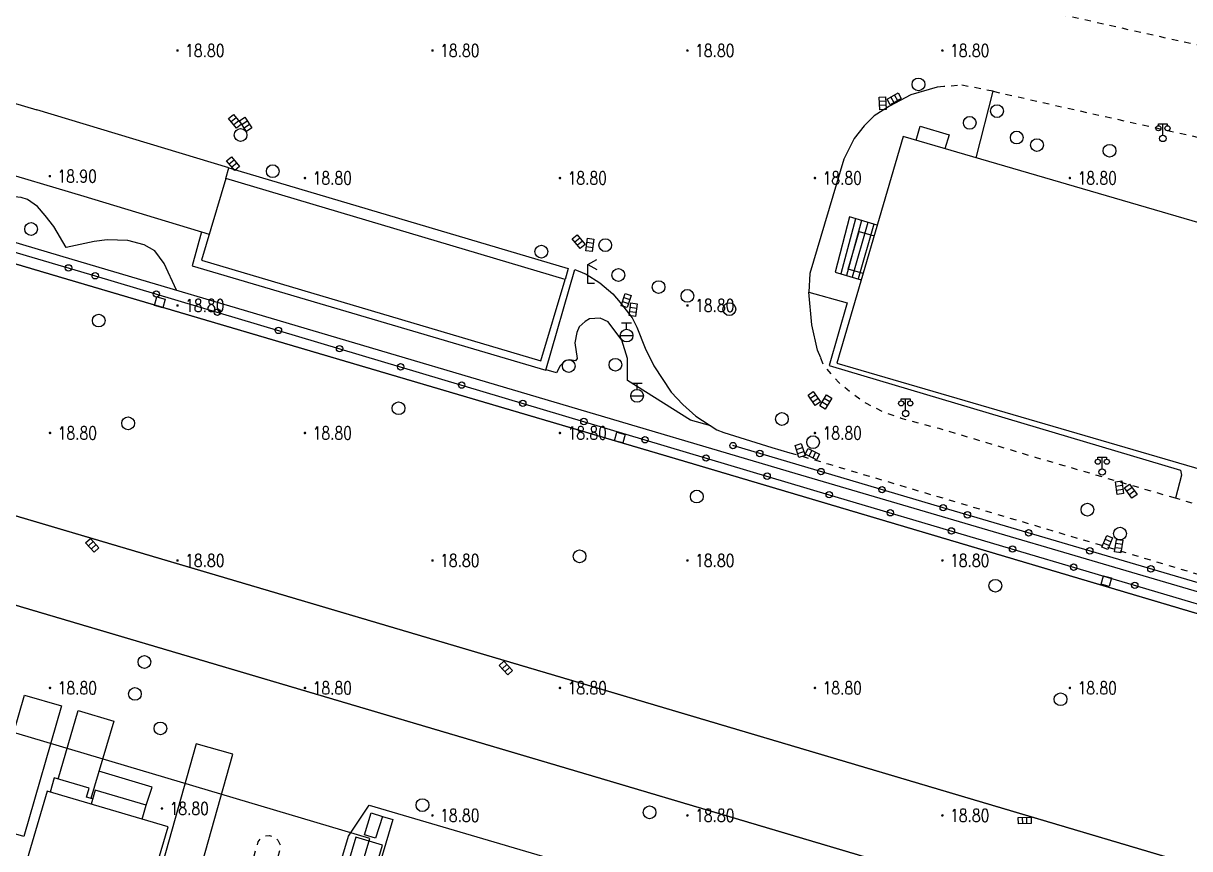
# Model space of a CAD drawing. Extents: x 404846 to 408477, y 3390929 to 3392894.
# Drawn here: x 405959.3 to 406050.8, y 3392151.8 to 3392216.5 of the extents above; entities that cross this region are included whole.
import ezdxf
from ezdxf.enums import TextEntityAlignment as Align

# ---------------------------------------------------------------- set-up
doc = ezdxf.new("R2010")
doc.units = 0
doc.header["$LTSCALE"] = 0.5
doc.linetypes.add('X6', pattern=[2, 1, -1])
doc.layers.get('0').update_dxf_attribs({"linetype": 'CONTINUOUS'})
for name, color, linetype in [('3221', 6, 'CONTINUOUS'), ('DLDW', 11, 'CONTINUOUS'), ('DLSS', 4, 'CONTINUOUS'), ('FZTZ', 7, 'CONTINUOUS'), ('GCD', 1, 'CONTINUOUS'), ('GXYZ', 2, 'CONTINUOUS'), ('JMD', 6, 'CONTINUOUS'), ('ZBTZ', 3, 'CONTINUOUS')]:
    doc.layers.add(name, color=color, linetype=linetype)
doc.layers.add('ASSIST', color=7, linetype='CONTINUOUS', plot=False)
doc.styles.add('HZ', font='rs.shx', dxfattribs={"width": 0.8, "bigfont": 'hztxt.shx'})
doc.linetypes.add('1161', pattern='A,0,[149,AAA.SHX,S=0.15,R=0,X=0,Y=0],-1.6', length=1.6)
doc.linetypes.add('444', pattern='A,4.5,[145,AAA.SHX,S=1,R=0,X=0,Y=1],4.5,-0.5,[146,AAA.SHX,S=1,R=0,X=0,Y=0],-0.5', length=10)
doc.linetypes.add('447', pattern='A,8,-1,[148,AAA.SHX,S=1,R=0,X=0,Y=0],-1', length=10)

# ---------------------------------------------------------------- blocks, each defined once
blk = doc.blocks.new('gc097')
for p, q in [((-0.7, 2), (-0.7, 2.3)), ((-0.7, 2.3), (0.7, 2.3)), ((0, 0.5), (0, 2.3)), ((0.7, 2.3), (0.7, 2))]:
    blk.add_line(p, q)
for centre, radius in [((-0.7, 1.6), 0.4), ((0.73, 1.6), 0.4), ((0, 0), 0.5)]:
    blk.add_circle(centre, radius)
blk = doc.blocks.new('gc052')
for p, q in [((0, 3), (1.39, 3.8)), ((0, 3), (1.39, 2.2)), ((0, 0), (0, 3)), ((1, 0), (0, 0))]:
    blk.add_line(p, q)
blk = doc.blocks.new('GC200')
at = {"linetype": 'Continuous', "const_width": 0.2, "flags": 128}
blk.add_lwpolyline([(-0.1, 0, 1), (0.1, 0, 1)], format="xyb", close=True, dxfattribs=at)
blk = doc.blocks.new('gc188')
blk.add_circle((0, 0), 1)
blk = doc.blocks.new('gc041')
for p, q in [((-1, 0.5), (1, 0.5)), ((-1, -0.5), (-1, 0.5)), ((-0.33, 0.5), (-0.33, -0.5)), ((0.33, 0.5), (0.33, -0.5)), ((1, 0.5), (1, -0.5)), ((1, -0.5), (-1, -0.5))]:
    blk.add_line(p, q)
blk = doc.blocks.new('gc133')
for p, q in [((-0.8, 2), (0.8, 2)), ((0, 1), (0, 2)), ((-1, 0), (1, 0))]:
    blk.add_line(p, q)
blk.add_circle((0, 0), 1)
blk = doc.blocks.new('gc170')
at = {"linetype": 'Continuous'}
blk.add_circle((0, 0), 0.5, dxfattribs=at)

msp = doc.modelspace()

# ---------------------------------------------------------------- linework, layer by layer
at = {"layer": '3221', "color": 6}
msp.add_polyline3d([(405956.729, 3392161.398, 18.927), (405941.127, 3392108.887, 18.738), (405933.382, 3392082.829, 18.777), (405910.571, 3392005.83, 18.647), (405901.442, 3391975.049, 18.79), (405894.062, 3391950.048, 18.764), (405883.561, 3391914.691, 18.764), (405862.385, 3391843.269, 18.779), (405851.78, 3391807.605, 18.92), (405881.47, 3391798.688, 18.775), (405892.099, 3391834.434, 18.593), (405913.28, 3391905.872, 18.605), (405923.779, 3391941.222, 18.764), (405931.169, 3391966.254, 18.79), (405940.292, 3391997.016, 18.647), (405963.105, 3392074.023, 18.777), (405970.842, 3392100.056, 18.738), (405986.445, 3392152.569, 18.927)], close=True, dxfattribs=at)
at = {"layer": 'ASSIST', "linetype": 'Continuous', "flags": 128}
for points, elevation in [([(405919.646, 3392210.053), (405964.904, 3392196.713)], 18.972), ([(406026.244, 3392200.673), (406024.065, 3392201.336), (406022.935, 3392196.991), (406024.993, 3392196.39)], 19.392), ([(405964.904, 3392196.713), (406022.478, 3392179.539)], 18.893), ([(406031.419, 3392178.52), (406014.93, 3392183.391)], 18.873), ([(406022.478, 3392179.539), (406056.902, 3392169.332)], 18.722), ([(406071.696, 3392166.666), (406031.419, 3392178.52)], 18.727), ([(405968.906, 3392155.19), (405969.383, 3392156.608), (405965.193, 3392157.846)], 19.535)]:
    msp.add_lwpolyline(points, dxfattribs=dict(at, elevation=elevation))
at = {"layer": 'DLSS', "linetype": 'X6', "flags": 128}
for points, elevation in [([(406257.194, 3392166.734), (406232.147, 3392174.464), (406211.825, 3392178.988), (406178.537, 3392186.474), (406121.01, 3392199.308), (406093.001, 3392205.56), (406058.416, 3392213.24), (406045.013, 3392216.221), (406033.502, 3392218.822)], 18.868), ([(406035.341, 3392211.181), (406032.869, 3392211.667), (406032.947, 3392211.659), (406031.461, 3392211.552)], 19.303), ([(406035.341, 3392211.181), (406042.006, 3392209.678), (406053.241, 3392207.169), (406066.017, 3392204.342), (406084.036, 3392200.371), (406091.105, 3392198.741)], 19.112), ([(406049.642, 3392179.255), (406038.654, 3392182.461), (406031.109, 3392184.724), (406028.126, 3392185.528), (406026.669, 3392186.045), (406025.407, 3392186.68), (406024.276, 3392187.462), (406023.218, 3392188.355), (406022.057, 3392189.675), (406021.814, 3392190.275)], 19.081), ([(406019.397, 3392182.833), (406022.406, 3392181.953), (406043.038, 3392175.808), (406055.04, 3392172.216)], 18.604), ([(406087.366, 3392167.993), (406049.642, 3392179.255)], 18.929), ([(405973.917, 3392139.611), (405977.696, 3392152.294), (405977.913, 3392152.604), (405978.194, 3392152.772), (405978.57, 3392152.816), (405979.045, 3392152.655), (405979.216, 3392152.427), (405979.44, 3392152.021), (405979.428, 3392151.81), (405975.629, 3392139.164)], 18.816)]:
    msp.add_lwpolyline(points, dxfattribs=dict(at, elevation=elevation))
at = {"layer": 'DLSS', "linetype": 'Continuous', "const_width": 0.1, "flags": 128}
for points, elevation in [([(405962.124, 3392196.613), (405917.301, 3392209.891)], 18.856), ([(405962.124, 3392196.613), (406010.877, 3392182.231), (406056.758, 3392168.605), (406092.932, 3392157.967), (406131.271, 3392146.567)], 18.691), ([(405956.742, 3392178.449), (406005.467, 3392164.024), (406051.337, 3392150.407), (406087.518, 3392139.758), (406125.857, 3392128.358), (406161.319, 3392117.927), (406203.686, 3392105.242), (406244.726, 3392093.133), (406283.477, 3392081.6), (406308.291, 3392074.282)], 18.633), ([(405954.833, 3392172.002), (406003.556, 3392157.578), (406049.436, 3392143.952)], 18.711)]:
    msp.add_lwpolyline(points, dxfattribs=dict(at, elevation=elevation))
at = {"layer": 'FZTZ', "linetype": 'Continuous', "elevation": 19.042, "flags": 128}
for points in [[(405969.75, 3392195.047), (405970.384, 3392194.87), (405970.199, 3392194.209), (405969.565, 3392194.386), (405969.75, 3392195.047)], [(406005.832, 3392184.435), (406006.467, 3392184.257), (406006.282, 3392183.596), (406005.647, 3392183.773), (406005.832, 3392184.435)], [(406043.989, 3392173.181), (406044.623, 3392173.004), (406044.438, 3392172.343), (406043.804, 3392172.52), (406043.989, 3392173.181)]]:
    msp.add_lwpolyline(points, close=True, dxfattribs=at)
at = {"layer": 'JMD', "linetype": 'Continuous'}
for p, q in [((406024.065, 3392201.336), (406022.935, 3392196.991)), ((406024.543, 3392201.19), (406023.387, 3392196.859)), ((406025.022, 3392201.045), (406023.839, 3392196.727)), ((406026.244, 3392200.673), (406024.065, 3392201.336)), ((406025.5, 3392200.899), (406024.29, 3392196.595)), ((406025.978, 3392200.754), (406024.742, 3392196.463)), ((406022.935, 3392196.991), (406024.993, 3392196.39))]:
    msp.add_line(p, q, dxfattribs=at)
at = {"layer": 'JMD', "linetype": '447', "flags": 128}
for points, elevation in [([(405925.45, 3392243.114), (405923.379, 3392243.714), (405921.208, 3392236.288), (405918.064, 3392225.509), (405915.326, 3392216.267), (405919.75, 3392210.84), (405932.421, 3392207.085), (405947.57, 3392202.609), (405963.059, 3392198.011)], 21.947), ([(405963.059, 3392198.011), (406019.781, 3392181.238)], 21.845), ([(406019.781, 3392181.238), (406057.309, 3392170.192)], 21.743)]:
    msp.add_lwpolyline(points, dxfattribs=dict(at, elevation=elevation))
at = {"layer": 'JMD', "linetype": 'Continuous', "flags": 128}
for points, elevation in [([(406029.289, 3392207.345), (406029.608, 3392208.438), (406031.88, 3392207.774), (406031.561, 3392206.681)], 22.602), ([(406069.418, 3392195.622), (406028.279, 3392207.639), (406023.087, 3392189.866), (406076.24, 3392174.34), (406081.405, 3392192.019), (406073.917, 3392194.206)], 39.484), ([(405975.143, 3392204.33), (405975.396, 3392205.183), (406002.011, 3392197.283), (406001.758, 3392196.43)], 22.834), ([(406025.141, 3392196.897), (406023.973, 3392197.238), (406024.831, 3392200.175), (406025.999, 3392199.834)], 23.24), ([(405961.992, 3392157.229), (405963.577, 3392162.597), (405966.354, 3392161.777), (405964.562, 3392155.709)], 21.853), ([(405964.697, 3392155.669), (405964.217, 3392155.811), (405964.424, 3392156.511), (405961.691, 3392157.318), (405961.364, 3392156.212)], 23.41), ([(405968.578, 3392154.081), (405968.906, 3392155.19), (405964.904, 3392156.372), (405964.577, 3392155.263)], 23.282)]:
    msp.add_lwpolyline(points, dxfattribs=dict(at, elevation=elevation))
for points, elevation in [([(405973.246, 3392197.938), (405999.861, 3392190.038), (406001.758, 3392196.43), (405975.143, 3392204.33), (405973.246, 3392197.938)], 23.41), ([(405962.259, 3392162.979), (405959.298, 3392152.723), (405956.384, 3392153.565), (405959.345, 3392163.82), (405962.259, 3392162.979)], 21.54), ([(405972.819, 3392148.957), (405975.694, 3392159.183), (405972.819, 3392159.991), (405969.944, 3392149.765), (405972.819, 3392148.957)], 21.772), ([(405961.138, 3392156.278), (405956.018, 3392138.944), (405965.509, 3392136.14), (405970.629, 3392153.475), (405961.138, 3392156.278)], 25.329)]:
    msp.add_lwpolyline(points, close=True, dxfattribs=dict(at, elevation=elevation))
at = {"layer": 'JMD', "linetype": '444', "flags": 128}
for points, elevation in [([(405965.558, 3392136.304), (405967.582, 3392135.689), (405962.946, 3392120.136), (405974.025, 3392116.874), (405984.781, 3392152.761), (405986.394, 3392155.177)], 20.868), ([(405986.394, 3392155.177), (406007.979, 3392148.829), (406007.843, 3392145.121), (405997.346, 3392109.891), (406021.602, 3392102.647)], 20.819)]:
    msp.add_lwpolyline(points, dxfattribs=dict(at, elevation=elevation))
at = {"layer": 'ZBTZ', "linetype": '1161', "flags": 128}
for points, elevation in [([(405924.789, 3392247.329), (405925.543, 3392246.665), (405926.006, 3392245.921), (405926.113, 3392245.068), (405926.079, 3392244.255), (405925.979, 3392243.798), (405925.676, 3392242.595), (405923.709, 3392236.048), (405921.377, 3392228.072), (405919.808, 3392222.757), (405919.901, 3392222.453), (405920.403, 3392221.635), (405918.834, 3392216.321), (405939.795, 3392210.149), (405956.435, 3392205.193), (405964.005, 3392202.951)], 19.172), ([(405960.986, 3392201.441), (405960.372, 3392202.157), (405960.372, 3392202.157), (405959.584, 3392202.684), (405959.105, 3392202.852), (405958.334, 3392202.922), (405956.62, 3392202.826), (405955.671, 3392202.519), (405955.127, 3392202.15), (405954.583, 3392201.78), (405954.415, 3392201.733), (405954.199, 3392201.802), (405953.951, 3392202.035), (405953.284, 3392202.759), (405951.512, 3392203.805), (405950.298, 3392204.365), (405949.765, 3392204.503), (405947.525, 3392204.679), (405945.88, 3392204.697), (405945.18, 3392204.429), (405944.884, 3392204.303), (405944.921, 3392204.682), (405944.77, 3392205.428), (405944.453, 3392206.016), (405943.897, 3392206.678), (405943.298, 3392207.072), (405942.31, 3392207.511), (405941.246, 3392207.826), (405939.951, 3392208.066), (405938.746, 3392208.079), (405938.116, 3392207.871), (405937.491, 3392207.513), (405936.892, 3392206.872), (405936.664, 3392206.639), (405936.49, 3392206.575), (405936.382, 3392206.661), (405936.327, 3392206.968), (405935.998, 3392208.061), (405935.659, 3392208.6), (405935.15, 3392209.184), (405934.153, 3392209.845), (405933.228, 3392210.189), (405931.888, 3392210.488), (405930.702, 3392210.563), (405929.801, 3392210.308), (405928.548, 3392209.757), (405928.052, 3392209.542), (405927.919, 3392209.551), (405927.794, 3392209.693), (405927.581, 3392210.357), (405927.366, 3392211.227), (405926.826, 3392211.775), (405925.575, 3392212.45), (405924.198, 3392212.893), (405923.163, 3392213.021), (405922.462, 3392212.938), (405921.829, 3392212.751), (405921.282, 3392212.433), (405920.867, 3392212.259), (405920.743, 3392212.299), (405920.598, 3392212.485), (405920.47, 3392212.881), (405920.222, 3392213.387), (405919.277, 3392214.168), (405918.435, 3392215.428), (405917.876, 3392216.187), (405917.142, 3392216.935), (405917.006, 3392217.098), (405917.177, 3392217.469), (405918.379, 3392219.077), (405918.859, 3392219.929), (405919.172, 3392221.005), (405919.387, 3392222.043), (405919.353, 3392222.787), (405919.162, 3392223.361), (405918.813, 3392223.661), (405918.394, 3392223.847), (405917.653, 3392224.121)], 19.357), ([(405920.403, 3392221.635), (405960.319, 3392209.717)], 19.101), ([(406031.461, 3392211.552), (406030.953, 3392211.515), (406028.874, 3392210.899), (406027.198, 3392210.027), (406026, 3392209.246), (406025.223, 3392208.472), (406024.444, 3392207.483), (406023.623, 3392205.859), (406020.962, 3392196.893), (406020.869, 3392195.421)], 19.284), ([(406033.994, 3392205.97), (406035.341, 3392211.181)], 19.362), ([(405975.396, 3392205.183), (405960.319, 3392209.717)], 19.129), ([(405964.005, 3392202.951), (405973.853, 3392199.984)], 19.017), ([(405971.286, 3392195.578), (405970.305, 3392197.683), (405969.592, 3392198.662), (405968.757, 3392199.132), (405967.462, 3392199.478), (405965.852, 3392199.535), (405964.811, 3392199.408), (405962.613, 3392198.93), (405961.667, 3392200.582), (405960.986, 3392201.441)], 19.213), ([(405973.238, 3392200.169), (405972.509, 3392197.497), (406000.263, 3392189.3), (406002.525, 3392197.212), (406003.089, 3392196.967), (406003.41, 3392196.843), (406004.487, 3392196.154), (406005.499, 3392195.293), (406006.087, 3392194.623), (406007.023, 3392193.416), (406007.395, 3392192.672), (406008.039, 3392191.034), (406008.713, 3392189.639), (406010.07, 3392187.589), (406010.987, 3392186.609), (406012.007, 3392185.706), (406013.674, 3392184.639), (406014.211, 3392184.414), (406017.985, 3392183.246), (406019.397, 3392182.833)], 18.813), ([(406021.814, 3392190.275), (406021.573, 3392190.868), (406021.121, 3392192.855), (406020.869, 3392195.421), (406023.877, 3392194.6)], 19.213), ([(406023.877, 3392194.6), (406022.486, 3392189.678), (406050.03, 3392181.473), (406050.124, 3392181.064), (406049.642, 3392179.255)], 19.014), ([(406013.201, 3392184.942), (406011.602, 3392185.382), (406006.665, 3392188.491), (406006.657, 3392190.224), (406006.217, 3392191.655), (406005.139, 3392193.107), (406004.515, 3392193.381), (406003.683, 3392193.321), (406003.33, 3392193.131), (406002.867, 3392192.7), (406002.674, 3392192.264), (406002.525, 3392191.452), (406002.704, 3392190.22), (406002.578, 3392190.027), (406002.117, 3392190.121), (406001.741, 3392190.033), (406001.388, 3392189.653), (406001.081, 3392189.091), (406000.27, 3392189.323)], 18.884), ([(405987.426, 3392154.296), (405988.256, 3392154.061), (405987.701, 3392152.195), (405972.098, 3392099.682), (405964.35, 3392073.654), (405941.575, 3391996.636), (405932.452, 3391965.874), (405925.063, 3391940.843), (405914.546, 3391905.496), (405893.36, 3391834.059), (405882.783, 3391798.487), (405881.182, 3391793.167), (405898.827, 3391787.909), (405900.434, 3391793.268), (405913.725, 3391838.099), (405921.753, 3391865.142), (405930.603, 3391894.954), (405936.421, 3391914.656), (405944.093, 3391940.61), (405952.31, 3391968.311), (405958.458, 3391989.014), (405962.656, 3392003.215), (405967.377, 3392019.116), (405970.826, 3392030.729), (405975.197, 3392045.549), (405981.264, 3392066.027), (405987.919, 3392088.321), (406005.319, 3392146.968), (406005.822, 3392148.818), (406006.771, 3392148.528)], 18.806), ([(405969.767, 3392100.375), (405962.03, 3392074.342), (405939.267, 3391997.32), (405930.144, 3391966.557), (405922.754, 3391941.525), (405912.255, 3391906.176), (405891.222, 3391835.239), (405880.549, 3391799.381), (405882.634, 3391798.761), (405893.174, 3391834.115), (405914.354, 3391905.553), (405924.853, 3391940.903), (405932.227, 3391965.941), (405941.349, 3391996.703), (405964.113, 3392073.724), (405971.89, 3392099.744), (405987.431, 3392152.048), (405985.347, 3392152.667), (405974.523, 3392116.24)], 18.738)]:
    msp.add_lwpolyline(points, dxfattribs=dict(at, elevation=elevation))
at = {"layer": 'ZBTZ', "linetype": '1161', "elevation": 18.868, "flags": 128}
msp.add_lwpolyline([(405987.426, 3392154.296), (405986.888, 3392152.591), (405986.017, 3392152.865), (405986.556, 3392154.57), (405987.426, 3392154.296)], close=True, dxfattribs=at)

# ---------------------------------------------------------------- block references
at = {"layer": 'DLDW', "linetype": 'Continuous', "xscale": 0.5, "yscale": 0.5}
for p in [(406048.647, 3392207.485, 19.112), (406028.473, 3392185.902, 19.32), (406043.89, 3392181.321, 18.97)]:
    msp.add_blockref('gc097', p, dxfattribs=at)
at = {"layer": 'DLSS', "linetype": 'Continuous', "xscale": 0.5, "yscale": 0.5}
msp.add_blockref('gc052', (406003.557, 3392196.1, 18.886), dxfattribs=at)
at = {"layer": 'GCD', "linetype": 'Continuous'}
ref = msp.add_blockref('GC200', (405971.358, 3392214.379, 18.8), dxfattribs=dict(at, xscale=0.5, yscale=0.5, zscale=0.5))
ref.add_attrib('height', '18.80', dxfattribs={"linetype": 'Continuous', "height": 1, "style": 'HZ', "width": 0.8}).set_placement((405971.958, 3392214.379, 18.8), align=Align.MIDDLE_LEFT)
ref = msp.add_blockref('GC200', (405991.358, 3392214.379, 18.8), dxfattribs=dict(at, xscale=0.5, yscale=0.5, zscale=0.5))
ref.add_attrib('height', '18.80', dxfattribs={"linetype": 'Continuous', "height": 1, "style": 'HZ', "width": 0.8}).set_placement((405991.958, 3392214.379, 18.8), align=Align.MIDDLE_LEFT)
ref = msp.add_blockref('GC200', (406011.358, 3392214.379, 18.8), dxfattribs=dict(at, xscale=0.5, yscale=0.5, zscale=0.5))
ref.add_attrib('height', '18.80', dxfattribs={"linetype": 'Continuous', "height": 1, "style": 'HZ', "width": 0.8}).set_placement((406011.958, 3392214.379, 18.8), align=Align.MIDDLE_LEFT)
ref = msp.add_blockref('GC200', (406031.358, 3392214.379, 18.8), dxfattribs=dict(at, xscale=0.5, yscale=0.5, zscale=0.5))
ref.add_attrib('height', '18.80', dxfattribs={"linetype": 'Continuous', "height": 1, "style": 'HZ', "width": 0.8}).set_placement((406031.958, 3392214.379, 18.8), align=Align.MIDDLE_LEFT)
ref = msp.add_blockref('GC200', (405961.344, 3392204.521, 18.904), dxfattribs=dict(at, xscale=0.5, yscale=0.5, zscale=0.5))
ref.add_attrib('height', '18.90', dxfattribs={"linetype": 'Continuous', "height": 1, "style": 'HZ', "width": 0.8}).set_placement((405961.944, 3392204.521, 18.904), align=Align.MIDDLE_LEFT)
ref = msp.add_blockref('GC200', (405981.358, 3392204.379, 18.8), dxfattribs=dict(at, xscale=0.5, yscale=0.5, zscale=0.5))
ref.add_attrib('height', '18.80', dxfattribs={"linetype": 'Continuous', "height": 1, "style": 'HZ', "width": 0.8}).set_placement((405981.958, 3392204.379, 18.8), align=Align.MIDDLE_LEFT)
ref = msp.add_blockref('GC200', (406001.358, 3392204.379, 18.8), dxfattribs=dict(at, xscale=0.5, yscale=0.5, zscale=0.5))
ref.add_attrib('height', '18.80', dxfattribs={"linetype": 'Continuous', "height": 1, "style": 'HZ', "width": 0.8}).set_placement((406001.958, 3392204.379, 18.8), align=Align.MIDDLE_LEFT)
ref = msp.add_blockref('GC200', (406021.358, 3392204.379, 18.8), dxfattribs=dict(at, xscale=0.5, yscale=0.5, zscale=0.5))
ref.add_attrib('height', '18.80', dxfattribs={"linetype": 'Continuous', "height": 1, "style": 'HZ', "width": 0.8}).set_placement((406021.958, 3392204.379, 18.8), align=Align.MIDDLE_LEFT)
ref = msp.add_blockref('GC200', (406041.358, 3392204.379, 18.8), dxfattribs=dict(at, xscale=0.5, yscale=0.5, zscale=0.5))
ref.add_attrib('height', '18.80', dxfattribs={"linetype": 'Continuous', "height": 1, "style": 'HZ', "width": 0.8}).set_placement((406041.958, 3392204.379, 18.8), align=Align.MIDDLE_LEFT)
ref = msp.add_blockref('GC200', (405971.358, 3392194.379, 18.8), dxfattribs=dict(at, xscale=0.5, yscale=0.5, zscale=0.5))
ref.add_attrib('height', '18.80', dxfattribs={"linetype": 'Continuous', "height": 1, "style": 'HZ', "width": 0.8}).set_placement((405971.958, 3392194.379, 18.8), align=Align.MIDDLE_LEFT)
ref = msp.add_blockref('GC200', (406011.358, 3392194.379, 18.8), dxfattribs=dict(at, xscale=0.5, yscale=0.5, zscale=0.5))
ref.add_attrib('height', '18.80', dxfattribs={"linetype": 'Continuous', "height": 1, "style": 'HZ', "width": 0.8}).set_placement((406011.958, 3392194.379, 18.8), align=Align.MIDDLE_LEFT)
ref = msp.add_blockref('GC200', (405961.358, 3392184.379, 18.8), dxfattribs=dict(at, xscale=0.5, yscale=0.5, zscale=0.5))
ref.add_attrib('height', '18.80', dxfattribs={"linetype": 'Continuous', "height": 1, "style": 'HZ', "width": 0.8}).set_placement((405961.958, 3392184.379, 18.8), align=Align.MIDDLE_LEFT)
ref = msp.add_blockref('GC200', (405981.358, 3392184.379, 18.8), dxfattribs=dict(at, xscale=0.5, yscale=0.5, zscale=0.5))
ref.add_attrib('height', '18.80', dxfattribs={"linetype": 'Continuous', "height": 1, "style": 'HZ', "width": 0.8}).set_placement((405981.958, 3392184.379, 18.8), align=Align.MIDDLE_LEFT)
ref = msp.add_blockref('GC200', (406001.358, 3392184.379, 18.8), dxfattribs=dict(at, xscale=0.5, yscale=0.5, zscale=0.5))
ref.add_attrib('height', '18.80', dxfattribs={"linetype": 'Continuous', "height": 1, "style": 'HZ', "width": 0.8}).set_placement((406001.958, 3392184.379, 18.8), align=Align.MIDDLE_LEFT)
ref = msp.add_blockref('GC200', (406021.358, 3392184.379, 18.8), dxfattribs=dict(at, xscale=0.5, yscale=0.5, zscale=0.5))
ref.add_attrib('height', '18.80', dxfattribs={"linetype": 'Continuous', "height": 1, "style": 'HZ', "width": 0.8}).set_placement((406021.958, 3392184.379, 18.8), align=Align.MIDDLE_LEFT)
ref = msp.add_blockref('GC200', (405971.358, 3392174.379, 18.8), dxfattribs=dict(at, xscale=0.5, yscale=0.5, zscale=0.5))
ref.add_attrib('height', '18.80', dxfattribs={"linetype": 'Continuous', "height": 1, "style": 'HZ', "width": 0.8}).set_placement((405971.958, 3392174.379, 18.8), align=Align.MIDDLE_LEFT)
ref = msp.add_blockref('GC200', (405991.358, 3392174.379, 18.8), dxfattribs=dict(at, xscale=0.5, yscale=0.5, zscale=0.5))
ref.add_attrib('height', '18.80', dxfattribs={"linetype": 'Continuous', "height": 1, "style": 'HZ', "width": 0.8}).set_placement((405991.958, 3392174.379, 18.8), align=Align.MIDDLE_LEFT)
ref = msp.add_blockref('GC200', (406011.358, 3392174.379, 18.8), dxfattribs=dict(at, xscale=0.5, yscale=0.5, zscale=0.5))
ref.add_attrib('height', '18.80', dxfattribs={"linetype": 'Continuous', "height": 1, "style": 'HZ', "width": 0.8}).set_placement((406011.958, 3392174.379, 18.8), align=Align.MIDDLE_LEFT)
ref = msp.add_blockref('GC200', (406031.358, 3392174.379, 18.8), dxfattribs=dict(at, xscale=0.5, yscale=0.5, zscale=0.5))
ref.add_attrib('height', '18.80', dxfattribs={"linetype": 'Continuous', "height": 1, "style": 'HZ', "width": 0.8}).set_placement((406031.958, 3392174.379, 18.8), align=Align.MIDDLE_LEFT)
ref = msp.add_blockref('GC200', (405961.358, 3392164.379, 18.8), dxfattribs=dict(at, xscale=0.5, yscale=0.5, zscale=0.5))
ref.add_attrib('height', '18.80', dxfattribs={"linetype": 'Continuous', "height": 1, "style": 'HZ', "width": 0.8}).set_placement((405961.958, 3392164.379, 18.8), align=Align.MIDDLE_LEFT)
ref = msp.add_blockref('GC200', (405981.358, 3392164.379, 18.8), dxfattribs=dict(at, xscale=0.5, yscale=0.5, zscale=0.5))
ref.add_attrib('height', '18.80', dxfattribs={"linetype": 'Continuous', "height": 1, "style": 'HZ', "width": 0.8}).set_placement((405981.958, 3392164.379, 18.8), align=Align.MIDDLE_LEFT)
ref = msp.add_blockref('GC200', (406001.358, 3392164.379, 18.8), dxfattribs=dict(at, xscale=0.5, yscale=0.5, zscale=0.5))
ref.add_attrib('height', '18.80', dxfattribs={"linetype": 'Continuous', "height": 1, "style": 'HZ', "width": 0.8}).set_placement((406001.958, 3392164.379, 18.8), align=Align.MIDDLE_LEFT)
ref = msp.add_blockref('GC200', (406021.358, 3392164.379, 18.8), dxfattribs=dict(at, xscale=0.5, yscale=0.5, zscale=0.5))
ref.add_attrib('height', '18.80', dxfattribs={"linetype": 'Continuous', "height": 1, "style": 'HZ', "width": 0.8}).set_placement((406021.958, 3392164.379, 18.8), align=Align.MIDDLE_LEFT)
ref = msp.add_blockref('GC200', (406041.358, 3392164.379, 18.8), dxfattribs=dict(at, xscale=0.5, yscale=0.5, zscale=0.5))
ref.add_attrib('height', '18.80', dxfattribs={"linetype": 'Continuous', "height": 1, "style": 'HZ', "width": 0.8}).set_placement((406041.958, 3392164.379, 18.8), align=Align.MIDDLE_LEFT)
ref = msp.add_blockref('GC200', (405970.138, 3392154.921, 18.8), dxfattribs=dict(at, xscale=0.5, yscale=0.5, zscale=0.5))
ref.add_attrib('height', '18.80', dxfattribs={"linetype": 'Continuous', "height": 1, "style": 'HZ', "width": 0.8}).set_placement((405970.738, 3392154.921, 18.8), align=Align.MIDDLE_LEFT)
ref = msp.add_blockref('GC200', (405991.358, 3392154.379, 18.8), dxfattribs=dict(at, xscale=0.5, yscale=0.5, zscale=0.5))
ref.add_attrib('height', '18.80', dxfattribs={"linetype": 'Continuous', "height": 1, "style": 'HZ', "width": 0.8}).set_placement((405991.958, 3392154.379, 18.8), align=Align.MIDDLE_LEFT)
ref = msp.add_blockref('GC200', (406011.358, 3392154.379, 18.8), dxfattribs=dict(at, xscale=0.5, yscale=0.5, zscale=0.5))
ref.add_attrib('height', '18.80', dxfattribs={"linetype": 'Continuous', "height": 1, "style": 'HZ', "width": 0.8}).set_placement((406011.958, 3392154.379, 18.8), align=Align.MIDDLE_LEFT)
ref = msp.add_blockref('GC200', (406031.358, 3392154.379, 18.8), dxfattribs=dict(at, xscale=0.5, yscale=0.5, zscale=0.5))
ref.add_attrib('height', '18.80', dxfattribs={"linetype": 'Continuous', "height": 1, "style": 'HZ', "width": 0.8}).set_placement((406031.958, 3392154.379, 18.8), align=Align.MIDDLE_LEFT)
at = {"layer": 'GXYZ', "linetype": 'Continuous', "xscale": 0.5, "yscale": 0.5}
for name, p in [('gc188', (406029.481, 3392211.726, 19.22)), ('gc188', (406035.642, 3392209.626, 19.345)), ('gc188', (406033.502, 3392208.708, 19.32)), ('gc188', (405976.307, 3392207.754, 19.219)), ('gc188', (406037.191, 3392207.556, 19.32)), ('gc188', (406038.776, 3392206.966, 19.27)), ('gc188', (406044.466, 3392206.521, 19.17)), ('gc188', (405978.829, 3392204.916, 19.07)), ('gc188', (405959.873, 3392200.38, 19.085)), ('gc188', (405999.898, 3392198.604, 18.884)), ('gc188', (406004.909, 3392199.114, 19.013)), ('gc188', (406005.94, 3392196.771, 18.877)), ('gc188', (406009.093, 3392195.826, 18.985)), ('gc188', (406011.358, 3392195.135, 19.065)), ('gc188', (406014.644, 3392194.093, 19.065)), ('gc188', (405965.181, 3392193.199, 18.999)), ('gc133', (406006.582, 3392192.017, 19.137)), ('gc188', (406002.05, 3392189.629, 18.98)), ('gc188', (406005.712, 3392189.733, 19.029)), ('gc133', (406007.406, 3392187.293, 19.265)), ('gc188', (405988.696, 3392186.322, 19.01)), ('gc188', (405967.486, 3392185.139, 19.051)), ('gc188', (406018.768, 3392185.475, 18.952)), ('gc188', (406021.211, 3392183.658, 18.952)), ('gc188', (406012.094, 3392179.394, 18.695)), ('gc188', (406042.735, 3392178.367, 18.794)), ('gc188', (406045.289, 3392176.491, 18.643)), ('gc188', (406002.896, 3392174.705, 18.95)), ('gc188', (406035.512, 3392172.393, 18.877)), ('gc188', (405968.765, 3392166.417, 18.895)), ('gc188', (405968.017, 3392163.908, 18.919)), ('gc188', (406040.622, 3392163.492, 18.779)), ('gc188', (405970.019, 3392161.203, 18.989)), ('gc188', (405990.575, 3392155.185, 18.874)), ('gc188', (406008.39, 3392154.618, 18.79))]:
    msp.add_blockref(name, p, dxfattribs=at)
for p, rotation in [((406027.573, 3392210.59, 19.219), 29.33945957005733), ((406026.681, 3392210.24, 19.219), 273.2475929572468), ((405975.86, 3392208.828, 19.235), 309.0171848290251), ((405976.704, 3392208.591, 19.235), 123.7012105214743), ((405975.721, 3392205.507, 19.122), 309.3609595061035), ((406002.827, 3392199.386, 18.837), 309.0744806085366), ((406003.703, 3392199.135, 18.817), 81.54232284278392), ((406006.555, 3392194.764, 18.888), 72.38140625700012), ((406007.1, 3392194.046, 18.864), 81.52730761684836), ((406021.307, 3392187.086, 19.006), 304.2616351294376), ((406022.219, 3392186.809, 19.006), 238.2927695476388), ((406020.193, 3392183.005, 19.018), 107.611902521237), ((406021.151, 3392182.714, 19.018), 333.059988862276), ((406045.246, 3392180.089, 18.686), 98.04350734255165), ((406046.126, 3392179.821, 18.686), 306.245564050152), ((405964.677, 3392175.572, 18.872), 312.454931599808), ((406044.288, 3392175.789, 18.643), 67.27567374402653), ((406045.185, 3392175.504, 18.643), 261.9559264865379), ((405997.116, 3392165.936, 18.781), 312.454931599808), ((406037.818, 3392153.976, 18.739), 181.2834689321221)]:
    msp.add_blockref('gc041', p, dxfattribs=dict(at, rotation=rotation))
at = {"layer": 'ZBTZ', "linetype": 'Continuous', "xscale": 0.5, "yscale": 0.5}
for p, rotation in [((405962.81, 3392197.33), 343.5768806697736), ((405964.904, 3392196.713), 343.3904541846152), ((405964.904, 3392196.713), 343.5768806697736), ((405969.695, 3392195.284), 343.3904541846152), ((405974.487, 3392193.855), 343.3904541846152), ((405979.278, 3392192.425), 343.3904541846152), ((405984.069, 3392190.996), 343.3904541846152), ((405988.861, 3392189.567), 343.3904541846152), ((405993.652, 3392188.138), 343.3904541846152), ((405998.444, 3392186.708), 343.3904541846152), ((406003.235, 3392185.279), 343.3904541846152), ((406008.026, 3392183.85), 343.3904541846152), ((406014.93, 3392183.391), 163.5423820790909), ((406012.818, 3392182.421), 343.3904541846152), ((406017.034, 3392182.77), 163.5423820790909), ((406021.829, 3392181.353), 163.5423820790909), ((406017.609, 3392180.991), 343.3904541846152), ((406022.478, 3392179.539), 343.4844753073257), ((406022.478, 3392179.539), 343.3904541846152), ((406026.624, 3392179.937), 163.5423820790909), ((406031.419, 3392178.52), 163.5423820790909), ((406031.419, 3392178.52), 163.6002169865136), ((406027.272, 3392178.118), 343.4844753073257), ((406033.323, 3392177.96), 163.6002169865136), ((406032.065, 3392176.696), 343.4844753073257), ((406038.12, 3392176.548), 163.6002169865136), ((406036.859, 3392175.275), 343.4844753073257), ((406042.917, 3392175.136), 163.6002169865136), ((406041.653, 3392173.853), 343.4844753073257), ((406047.713, 3392173.724), 163.6002169865136), ((406046.447, 3392172.432), 343.4844753073257)]:
    msp.add_blockref('gc170', p, dxfattribs=dict(at, rotation=rotation))

doc.saveas('drawing.dxf')
